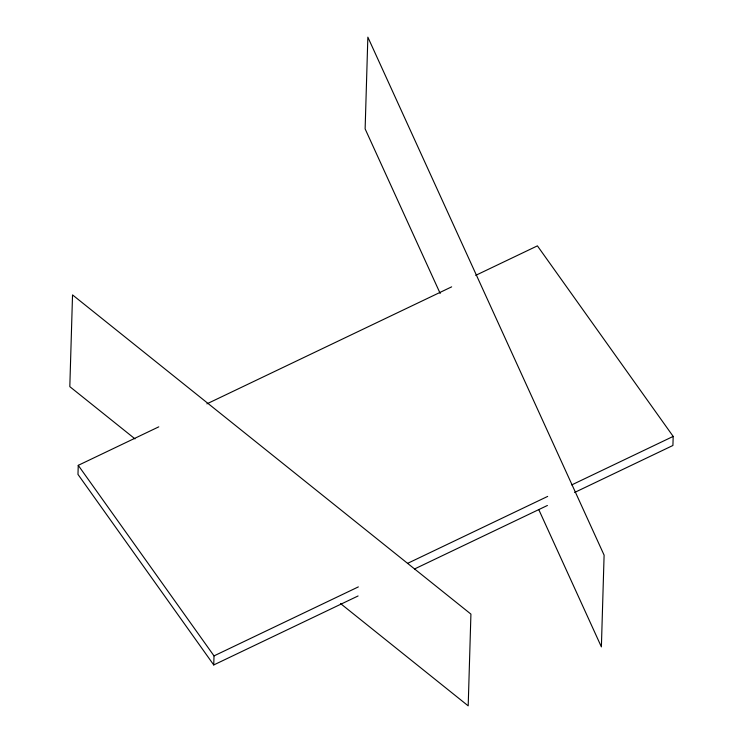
<?xml version="1.0" encoding="UTF-8"?>
<svg xmlns="http://www.w3.org/2000/svg" width="743" height="743" viewBox="0 0 743 743"><rect width="100%" height="100%" fill="white"/><g stroke="black" fill="none" stroke-linecap="round" stroke-linejoin="round"><path stroke-width="1.11" d="M158.779 426.844L78.247 465.341L77.978 474.396L213.743 664.948L358.089 595.96M213.743 664.948L214.012 655.893L78.247 465.341M475.706 275.356L537.412 245.859L673.186 436.41L672.917 445.475L574.599 492.47M206.898 403.848L451.651 286.854M214.012 655.893L358.358 586.896M407.517 563.398L547.675 496.408M571.729 484.91L673.186 436.41M414.566 568.962L547.405 505.472M135.003 438.881L69.814 386.648L72.535 294.906L470.923 614.108L468.192 705.85L340.535 603.557M440.19 293.466L365.129 128.892L367.85 37.15L604.105 555.142L601.384 646.884L538.833 509.735"/></g></svg>
